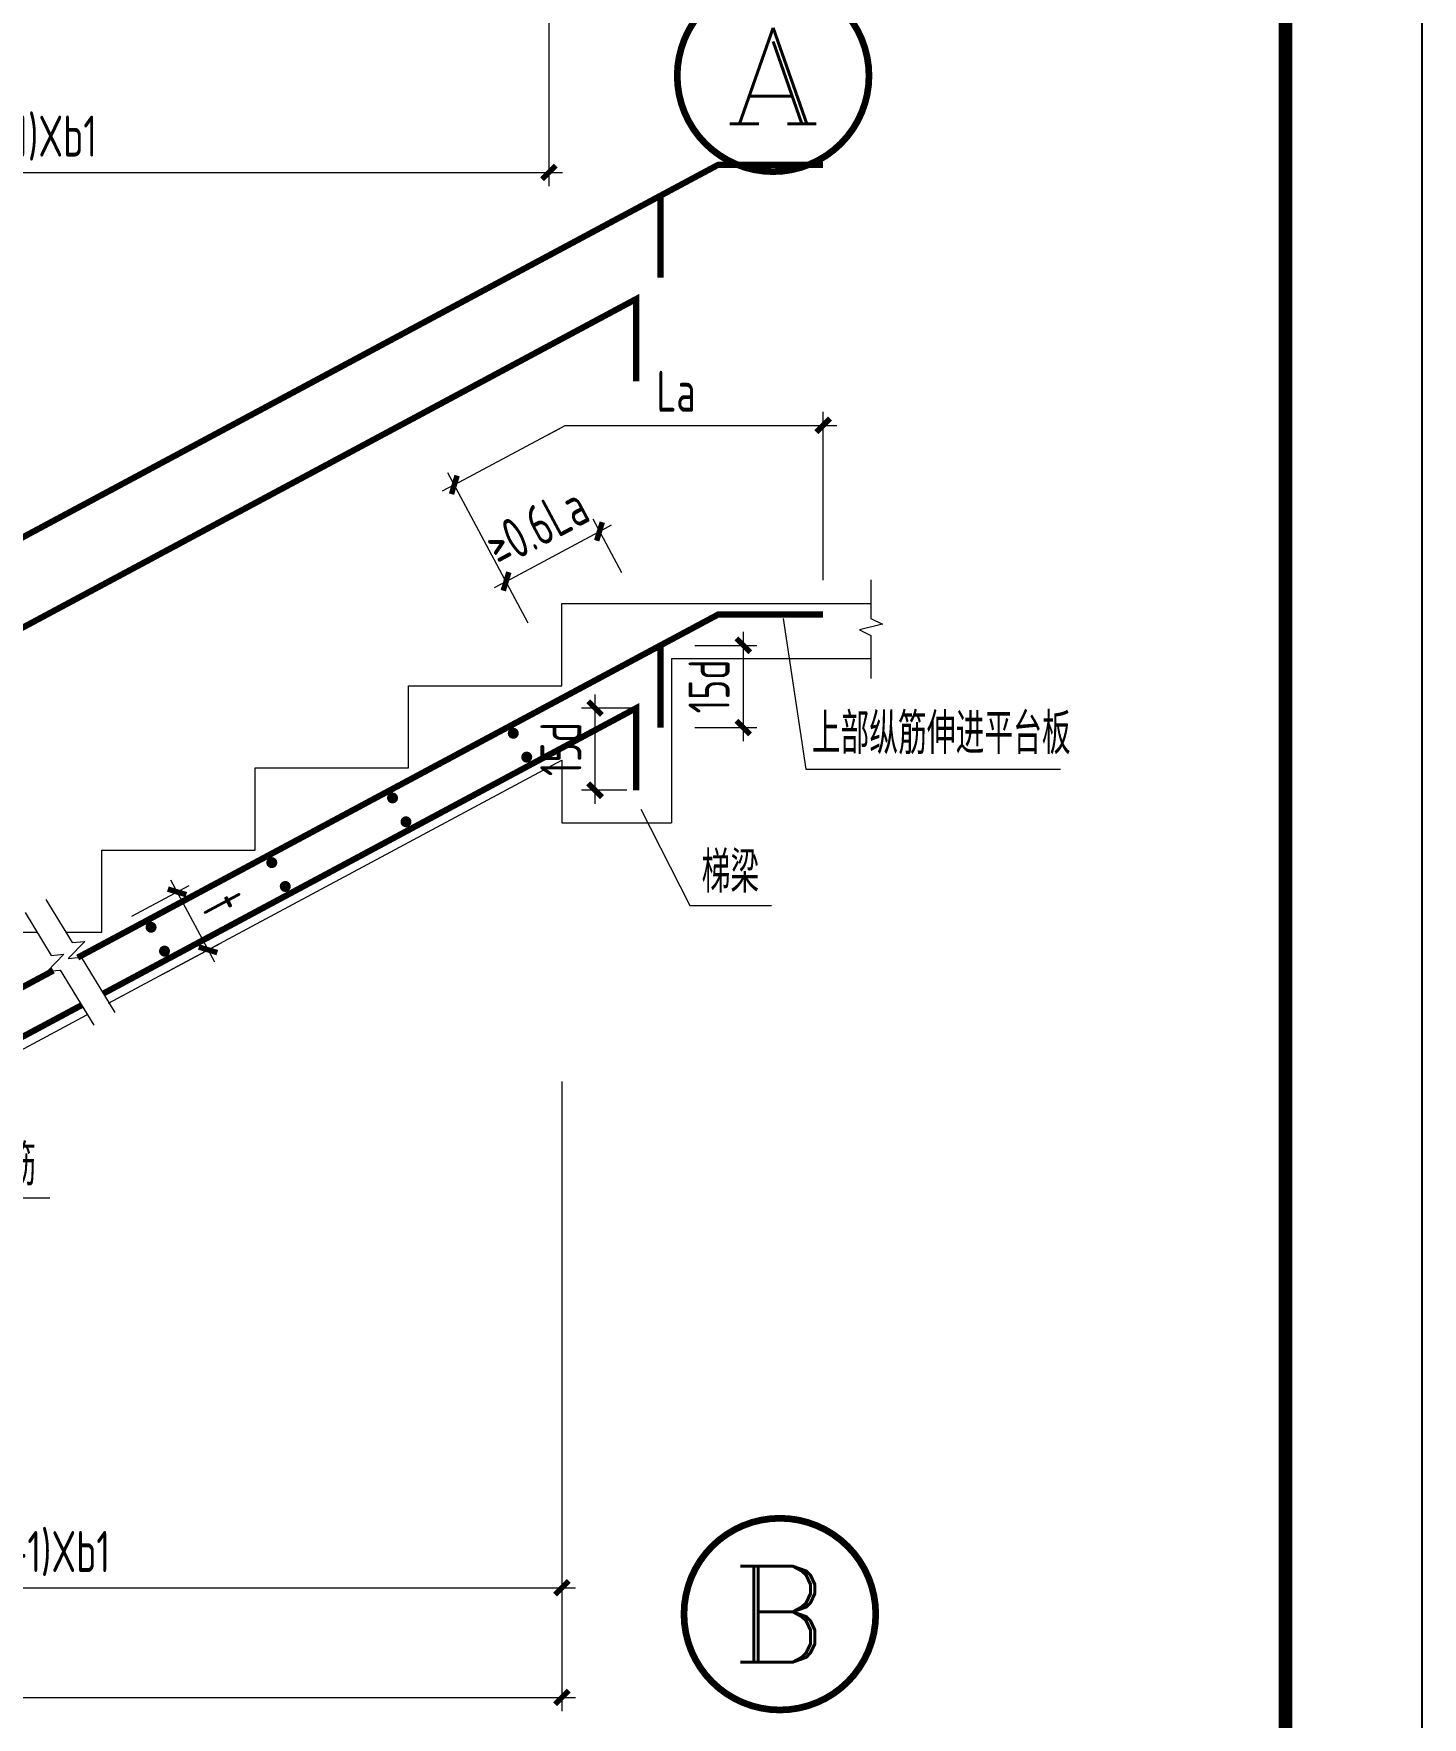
# Model space of a CAD drawing. Extents: x 5874492 to 7194610, y -939842 to -279257.
# Drawn here: x 6182682 to 6187752, y -742975 to -736828 of the extents above; entities that cross this region are included whole.
import ezdxf
from ezdxf.enums import TextEntityAlignment as Align

# ---------------------------------------------------------------- set-up
doc = ezdxf.new("R2010")
doc.units = 0
doc.header["$LTSCALE"] = 1000
doc.linetypes.add('DASH', pattern=[0.35, 0.25, -0.1])
doc.layers.add('$AUDIT_BAD_LAYER3', color=7, linetype='Continuous')
doc.layers.add('Y-云图图框', color=7, linetype='Continuous')
for name, color, linetype, lineweight in [('S-基础-DIM', 3, 'Continuous', 20), ('S-墙柱-REIN', 1, 'Continuous', 20), ('S-大样-DIM', 3, 'Continuous', 20), ('S-大样-实线', 2, 'Continuous', 20), ('S-板-BEAM-CON', 2, 'Continuous', 20), ('S-通用-TEXT', 7, 'Continuous', 20), ('S-通用-THIN', 7, 'Continuous', 20)]:
    doc.layers.add(name, color=color, linetype=linetype, lineweight=lineweight)
doc.styles.add('_YT_Name', font='', dxfattribs={"width": 0.8})
doc.styles.add('_YT_Sign_Text', font='ros.shx', dxfattribs={"width": 0.8, "bigfont": 'hztxt.shx'})
doc.styles.add('COMP', font='COMPLEX.shx', dxfattribs={"bigfont": 'GBCBIG.shx'})
doc.styles.get("Standard").update_dxf_attribs({"font": 'gbenor.shx', "bigfont": 'gbcbig.shx'})
doc.styles.add('TSSD_Dimension', font='tssdeng.shx', dxfattribs={"width": 0.7, "bigfont": 'tssdchn.shx'})
doc.styles.add('TSSD_Rein', font='tssdeng.shx', dxfattribs={"width": 0.7, "bigfont": 'hztxt.shx'})
doc.styles.get('_YT_Name').set_extended_font_data('SimHei')
doc.dimstyles.new('TSSD_20_100', dxfattribs={"dimtxt": 250, "dimasz": 100, "dimexe": 100, "dimexo": 250, "dimgap": 100, "dimtad": 1, "dimdec": 0, "dimlfac": 0.2, "dimzin": 0, "dimdsep": 46, "dimtxsty": 'TSSD_Dimension', "dimblk": 'ARCHTICK', "dimcen": 0, "dimdle": 100, "dimclrt": 7, "dimadec": 0, "dimazin": 0, "dimtfac": 1, "dimtdec": 0, "dimtix": 1, "dimtmove": 2, "dimatfit": 3, "dimfxl": 0, "dimtolj": 1, "dimtzin": 0, "dimarcsym": 0})

# ---------------------------------------------------------------- blocks, each defined once
blk = doc.blocks.new('ECMCTK_A1_竖_单行图名--0')
at = {"color": 4}
blk.add_lwpolyline([(0, 0), (594, 0), (594, 841), (0, 841)], close=True, dxfattribs=at)
at = {"const_width": 1}
blk.add_lwpolyline([(10, 10), (584, 10), (584, 816), (10, 816)], close=True, dxfattribs=at)
at = {"color": 80, "flags": 3}
for tag, height, p in [('YTHQINS', 3, (593.31, 817.5)), ('ECMCKEY', 3, (440.09, 590.57)), ('YTTQINS', 3.75, (595.35, 11.88)), ('YTFRAME', 3, (375.97, 4.92)), ('YTBARCODE_T1', 3, (493.74, 4.57))]:
    blk.add_attdef(tag, text='', height=height, dxfattribs=at).set_placement(p, align=Align.MIDDLE_CENTER)
for tag, height, style, width, p in [('证书编号', 4, '_YT_Sign_Text', 0.8, (461.87, 43.81)), ('审查批准号', 4, '_YT_Sign_Text', 0.8, (514.06, 43.81)), ('工程号', 4, '_YT_Sign_Text', 0.5, (557.08, 44.12)), ('设计单位', 6, '_YT_Name', 0.8, (376.75, 38.6)), ('建设单位', 4, '_YT_Sign_Text', 0.8, (487.96, 36.11)), ('阶段', 4, '_YT_Sign_Text', 0.8, (557.08, 35.81)), ('项目号', 4, '_YT_Sign_Text', 0.5, (575.08, 33.72)), ('项目名称', 4, '_YT_Sign_Text', 0.8, (487.96, 28.11)), ('专业', 4, '_YT_Sign_Text', 0.8, (557.08, 27.31)), ('图纸编号', 4, '_YT_Sign_Text', 0.5, (556.93, 19.36)), ('图纸名称', 4.5, '_YT_Name', 0.8, (488.39, 15.06)), ('版本号', 4, '_YT_Sign_Text', 0.8, (575.08, 13)), ('出图比例', 4.2, '_YT_Sign_Text', 0.8, (434.82, 11.78)), ('日期', 4, '_YT_Sign_Text', 0.5, (556.88, 12.13))]:
    blk.add_attdef(tag, text='', height=height, dxfattribs=dict(style=style, width=width)).set_placement(p, align=Align.CENTER)
at = {"style": '_YT_Sign_Text', "width": 0.8, "flags": 3}
for tag, p, height in [('{审定人}', (358.87, 26.45), 6.24), ('{校对人}', (411.35, 26.53), 6.24), ('[审定人]', (343.95, 27.81), 4.1), ('[校对人]', (395.23, 27.82), 4.1), ('{审核人}', (359.98, 18.44), 6.24), ('[设计人]', (395.47, 20.21), 4.1), ('{设计人}', (411.48, 18.54), 6.24), ('[审核人]', (344.01, 19.76), 4.1), ('{项目负责人}', (361.28, 10.72), 6.24), ('{专业负责人}', (411.58, 10.36), 6.24), ('[项目负责人]', (343.78, 12.01), 4.1), ('[专业负责人]', (395.74, 11.77), 4.1)]:
    blk.add_attdef(tag, p, '', height=height, dxfattribs=at)
at = {"color": 80, "flags": 3}
for tag, p in [('YTQRCODE', (304.56, 12.07)), ('YTBZSIT', (10, 10)), ('EXT_TK_LEFT', (10, 10))]:
    blk.add_attdef(tag, p, '', height=3, dxfattribs=at)
blk = doc.blocks.new('_INDEX1')
at = {"const_width": 0.035}
blk.add_lwpolyline([(-0.5, 0, 1), (0.5, 0, 1)], format="xyb", close=True, dxfattribs=at)
at = {"style": 'COMP', "width": 2.333333}
blk.add_attdef('1', text='', height=0.5, dxfattribs=at).set_placement((-0.25, -0.25), (0.25, -0.25), align=Align.FIT)
blk = doc.blocks.new('_ArchTick')
at = {"color": 0, "linetype": 'ByBlock', "const_width": 0.4}
blk.add_lwpolyline([(-0.5, -0.5), (0.5, 0.5)], dxfattribs=at)
blk = doc.blocks.new('*D358')
at = {"layer": '$AUDIT_BAD_LAYER3', "color": 0, "lineweight": -2, "transparency": 16777216}
for p, q in [((3505, 2610), (3505, -2272)), ((-4333, -1626), (-4333, -2272)), ((-4433, -2172), (3605, -2172))]:
    blk.add_line(p, q, dxfattribs=at)
at = {"layer": 'Defpoints', "color": 0, "transparency": 16777216}
for p in [(3505, 2860), (-4333, -1376), (3505, -2172)]:
    blk.add_point(p, dxfattribs=at)
at = {"layer": '$AUDIT_BAD_LAYER3', "color": 0, "lineweight": -2, "transparency": 16777216, "xscale": 100, "yscale": 100, "zscale": 100, "rotation": 180}
blk.add_blockref('_ArchTick', (-4333, -2172), dxfattribs=at)
at = {"layer": '$AUDIT_BAD_LAYER3', "color": 0, "lineweight": -2, "transparency": 16777216, "xscale": 100, "yscale": 100, "zscale": 100}
blk.add_blockref('_ArchTick', (3505, -2172), dxfattribs=at)
at = {"layer": '$AUDIT_BAD_LAYER3', "color": 7, "transparency": 16777216, "insert": (-414, -1922), "char_height": 300, "attachment_point": 5, "style": 'TSSD_Dimension'}
blk.add_mtext('\\A1;L=(n-1)Xb1', dxfattribs=at)
blk = doc.blocks.new('*D367')
at = {"layer": '$AUDIT_BAD_LAYER3', "color": 0, "lineweight": -2, "transparency": 16777216}
for p, q in [((5375, 1945), (5375, -1852)), ((-2463, -1257), (-2463, -1852)), ((-2563, -1752), (5475, -1752))]:
    blk.add_line(p, q, dxfattribs=at)
at = {"layer": 'Defpoints', "color": 0, "transparency": 16777216}
for p in [(5375, 2195), (-2463, -1007), (5375, -1752)]:
    blk.add_point(p, dxfattribs=at)
at = {"layer": '$AUDIT_BAD_LAYER3', "color": 0, "lineweight": -2, "transparency": 16777216, "xscale": 100, "yscale": 100, "zscale": 100, "rotation": 180}
blk.add_blockref('_ArchTick', (-2463, -1752), dxfattribs=at)
at = {"layer": '$AUDIT_BAD_LAYER3', "color": 0, "lineweight": -2, "transparency": 16777216, "xscale": 100, "yscale": 100, "zscale": 100}
blk.add_blockref('_ArchTick', (5375, -1752), dxfattribs=at)
at = {"layer": '$AUDIT_BAD_LAYER3', "color": 7, "transparency": 16777216, "insert": (1456, -1502), "char_height": 300, "attachment_point": 5, "style": 'TSSD_Dimension'}
blk.add_mtext('\\A1;L=(n-1)Xb1', dxfattribs=at)
blk = doc.blocks.new('*D368')
at = {"layer": '$AUDIT_BAD_LAYER3', "color": 0, "lineweight": -2, "transparency": 16777216}
for p, q in [((2235, 3153), (2653, 3377)), ((2517, 3418), (2839, 2818)), ((2462, 2730), (2880, 2954))]:
    blk.add_line(p, q, dxfattribs=at)
at = {"layer": 'Defpoints', "color": 0, "transparency": 16777216}
for p in [(2015, 3035), (2791, 2907), (2242, 2612)]:
    blk.add_point(p, dxfattribs=at)
at = {"layer": '$AUDIT_BAD_LAYER3', "color": 0, "lineweight": -2, "transparency": 16777216, "xscale": 100, "yscale": 100, "zscale": 100}
for p, rotation in [((2565, 3330), 118.1785901099539), ((2791, 2907), 298.1785901099539)]:
    blk.add_blockref('_ArchTick', p, dxfattribs=dict(at, rotation=rotation))
at = {"layer": '$AUDIT_BAD_LAYER3', "color": 7, "transparency": 16777216, "insert": (2898, 3236), "char_height": 300, "attachment_point": 5, "rotation": 298.1786, "style": 'TSSD_Dimension'}
blk.add_mtext('\\A1;t', dxfattribs=at)
blk = doc.blocks.new('*D369')
at = {"layer": '$AUDIT_BAD_LAYER3', "color": 0, "lineweight": -2, "transparency": 16777216}
for p, q in [((5812, 5659), (5602, 6051)), ((4967, 5597), (5649, 5962)), ((5649, 5962), (5737, 6010)), ((5129, 5293), (4920, 5685)), ((4967, 5597), (4879, 5550))]:
    blk.add_line(p, q, dxfattribs=at)
at = {"layer": 'Defpoints', "color": 0, "transparency": 16777216}
for p in [(5649, 5962), (5930, 5438), (5248, 5073)]:
    blk.add_point(p, dxfattribs=at)
at = {"layer": '$AUDIT_BAD_LAYER3', "color": 0, "lineweight": -2, "transparency": 16777216, "xscale": 100, "yscale": 100, "zscale": 100}
for p, rotation in [((5649, 5962), 208.1785901099646), ((4967, 5597), 28.1785901099646)]:
    blk.add_blockref('_ArchTick', p, dxfattribs=dict(at, rotation=rotation))
at = {"layer": '$AUDIT_BAD_LAYER3', "color": 7, "transparency": 16777216, "insert": (5190, 6000), "char_height": 300, "attachment_point": 5, "rotation": 28.1786, "style": 'TSSD_Dimension'}
blk.add_mtext('\\A1;≥0.6La', dxfattribs=at)
blk = doc.blocks.new('*D370')
at = {"layer": '$AUDIT_BAD_LAYER3', "color": 0, "lineweight": -2, "transparency": 16777216}
for p, q in [((6699, 5230), (6699, 4430)), ((6345, 5130), (6799, 5130)), ((6345, 4530), (6799, 4530))]:
    blk.add_line(p, q, dxfattribs=at)
at = {"layer": 'Defpoints', "color": 0, "transparency": 16777216}
for p in [(6095, 5130), (6095, 4530), (6699, 4530)]:
    blk.add_point(p, dxfattribs=at)
at = {"layer": '$AUDIT_BAD_LAYER3', "color": 0, "lineweight": -2, "transparency": 16777216, "xscale": 100, "yscale": 100, "zscale": 100}
for p, rotation in [((6699, 5130), 90), ((6699, 4530), 270)]:
    blk.add_blockref('_ArchTick', p, dxfattribs=dict(at, rotation=rotation))
at = {"layer": '$AUDIT_BAD_LAYER3', "color": 7, "transparency": 16777216, "insert": (6449, 4830), "char_height": 300, "attachment_point": 5, "rotation": 90, "style": 'TSSD_Dimension'}
blk.add_mtext('\\A1;15d', dxfattribs=at)
blk = doc.blocks.new('*D376')
at = {"layer": '$AUDIT_BAD_LAYER3', "color": 0, "lineweight": -2, "transparency": 16777216}
for p, q in [((-4463, -1571), (-4463, -2652)), ((5375, -1571), (5375, -2652)), ((-4563, -2552), (5475, -2552))]:
    blk.add_line(p, q, dxfattribs=at)
at = {"layer": 'Defpoints', "color": 0, "transparency": 16777216}
for p in [(-4463, -1321), (5375, -1321), (5375, -2552)]:
    blk.add_point(p, dxfattribs=at)
at = {"layer": '$AUDIT_BAD_LAYER3', "color": 0, "lineweight": -2, "transparency": 16777216, "xscale": 100, "yscale": 100, "zscale": 100, "rotation": 180}
blk.add_blockref('_ArchTick', (-4463, -2552), dxfattribs=at)
at = {"layer": '$AUDIT_BAD_LAYER3', "color": 0, "lineweight": -2, "transparency": 16777216, "xscale": 100, "yscale": 100, "zscale": 100}
blk.add_blockref('_ArchTick', (5375, -2552), dxfattribs=at)
at = {"layer": '$AUDIT_BAD_LAYER3', "color": 7, "transparency": 16777216, "insert": (456, -2302), "char_height": 300, "attachment_point": 5, "style": 'TSSD_Dimension'}
blk.add_mtext('\\A1;L3', dxfattribs=at)
blk = doc.blocks.new('*D378')
at = {"layer": '$AUDIT_BAD_LAYER3', "color": 0, "lineweight": -2, "transparency": 16777216}
for p, q in [((5617, 3972), (5617, 4772)), ((5899, 4672), (5517, 4672)), ((5849, 4072), (5517, 4072))]:
    blk.add_line(p, q, dxfattribs=at)
at = {"layer": 'Defpoints', "color": 0, "transparency": 16777216}
for p in [(5617, 4672), (6149, 4672), (6099, 4072)]:
    blk.add_point(p, dxfattribs=at)
at = {"layer": '$AUDIT_BAD_LAYER3', "color": 0, "lineweight": -2, "transparency": 16777216, "xscale": 100, "yscale": 100, "zscale": 100}
for p, rotation in [((5617, 4672), 90), ((5617, 4072), 270)]:
    blk.add_blockref('_ArchTick', p, dxfattribs=dict(at, rotation=rotation))
at = {"layer": '$AUDIT_BAD_LAYER3', "color": 7, "transparency": 16777216, "insert": (5367, 4372), "char_height": 300, "attachment_point": 5, "rotation": 90, "style": 'TSSD_Dimension'}
blk.add_mtext('\\A1;15d', dxfattribs=at)
blk = doc.blocks.new('A$C1D4A391C')
at = {"layer": 'S-基础-DIM'}
ref = blk.add_blockref('_INDEX1', (5141.7, -1466.5), dxfattribs=dict(at, xscale=1400, yscale=1400, zscale=1400))
ref.add_attrib('1', 'A', dxfattribs={"layer": '0', "height": 700, "style": 'COMP', "width": 1.166667}).set_placement((4791.7, -1816.5), (5491.7, -1816.5), align=Align.FIT)
dim = blk.add_linear_dim(base=(3504.6, -2172.5), p1=(-4332.9, -1375.8), p2=(3504.6, 2859.6), text='L=(n-1)Xb1', dimstyle='TSSD_20_100', override={"dimlfac": 0.25}, dxfattribs=at)
dim.commit()
dim.dimension.update_dxf_attribs({"geometry": '*D358', "text_midpoint": (-414.1, -1922.5)})
blk = doc.blocks.new('A$C29A3195D')
at = {"layer": 'S-基础-DIM'}
for p, q in [((7281.9, 5605.1), (7281.9, 6836.3)), ((4589, 6302.1), (5399.4, 6736.3)), ((5271.2, 6667.6), (5359.3, 6714.8)), ((5399.4, 6736.3), (7381.9, 6736.3)), ((4589, 6302.1), (4500.8, 6254.9)), ((4919.5, 5685.1), (4541.7, 6390.3))]:
    blk.add_line(p, q, dxfattribs=at)
at = {"layer": 'S-墙柱-REIN', "linetype": 'DASH', "const_width": 45}
for points in [[(6094.9, 8413.9), (6515, 8638.9), (7281.9, 8638.9)], [(6094.9, 5130.1), (6515, 5355.1), (7281.9, 5355.1)]]:
    blk.add_lwpolyline(points, dxfattribs=at)
at = {"layer": 'S-墙柱-REIN', "const_width": 45}
for points in [[(-3693, 3598.9), (-2893, 3598.9), (6094.9, 8413.9), (6094.9, 7813.9)], [(-4921.2, 2634.2), (-4921.2, 3234.2), (-2343.1, 3234.2), (5916.6, 7659.1), (5916.6, 7059.1)], [(1839.3, 2850.3), (6094.9, 5130.1), (6094.9, 4530.1)], [(2025.9, 2587.2), (5916.6, 4671.5), (5916.6, 4071.5)], [(-3693, 315.1), (-2893, 315.1), (1661.4, 2755)], [(1868.2, 2502.7), (-2364.7, 235.1), (-5047.1, 235.1), (-5047.1, -364.9)]]:
    blk.add_lwpolyline(points, dxfattribs=at)
at = {"layer": 'S-墙柱-REIN', "const_width": 40}
for points in [[(4999.5, 4488.1, 1), (5039.5, 4488.1, 1)], [(5097.9, 4313.9, 1), (5137.9, 4313.9, 1)], [(4118, 4015.9, 1), (4158, 4015.9, 1)], [(4216.4, 3841.7, 1), (4256.4, 3841.7, 1)], [(3236.5, 3543.7, 1), (3276.5, 3543.7, 1)], [(3334.9, 3369.5, 1), (3374.9, 3369.5, 1)], [(2355, 3071.5, 1), (2395, 3071.5, 1)], [(2453.4, 2897.3, 1), (2493.4, 2897.3, 1)]]:
    blk.add_lwpolyline(points, format="xyb", close=True, dxfattribs=at)
at = {"layer": 'S-大样-实线'}
for p, q in [((5374.9, 5435.1), (7630.4, 5435.1)), ((5374.9, 4835.1), (5374.9, 5435.1)), ((6174.9, 5035.1), (7630.4, 5035.1)), ((6174.9, 5035.1), (6174.9, 3835.1)), ((4254.9, 4835.1), (5374.9, 4835.1)), ((4254.9, 4235.1), (4254.9, 4835.1)), ((2063.7, 2516.7), (5374.9, 4290.6)), ((3134.9, 4235.1), (4254.9, 4235.1)), ((3134.9, 3635.1), (3134.9, 4235.1)), ((5374.9, 4290.6), (5374.9, 3835.1)), ((5374.9, 3835.1), (6174.9, 3835.1)), ((2014.9, 3635.1), (3134.9, 3635.1)), ((2014.9, 3035.1), (2014.9, 3635.1)), ((894.9, 3035.1), (1543.3, 3035.1)), ((1752.6, 3035.1), (2014.9, 3035.1)), ((-2344.7, 155.1), (1905.9, 2432.2))]:
    blk.add_line(p, q, dxfattribs=at)
at = {"layer": 'S-通用-TEXT'}
for p, q in [((6989.6, 5325.6), (7155.1, 4225.8)), ((7155.1, 4225.8), (9015.1, 4225.8)), ((5949.8, 3933.7), (6309.8, 3229.9)), ((6309.8, 3229.9), (6904, 3229.9)), ((1637, 1094.2), (749.6, 1094.2))]:
    blk.add_line(p, q, dxfattribs=at)
at = {"layer": 'S-通用-THIN'}
for points in [[(7630.4, 5607.4), (7630.4, 5326.4), (7714.2, 5285), (7546.6, 5242.4), (7630.4, 5200.9), (7630.4, 4887.9)], [(1607.3, 3273.3), (1798.7, 2959.6), (1891.8, 2967.9), (1770.9, 2844.2), (1864.1, 2852.5), (2110.3, 2448.9)], [(1454.8, 3180.2), (1646.2, 2866.5), (1739.3, 2874.8), (1618.4, 2751.2), (1711.5, 2759.4), (1957.8, 2355.9)]]:
    blk.add_lwpolyline(points, dxfattribs=at)
at = {"layer": 'S-基础-DIM', "xscale": 100, "yscale": 100, "zscale": 100}
blk.add_blockref('_ArchTick', (7281.9, 6736.3), dxfattribs=at)
at = {"layer": 'S-基础-DIM', "xscale": 99.99999999994886, "yscale": 99.99999999994886, "zscale": 99.99999999994886, "rotation": 28.17859010998018}
blk.add_blockref('_ArchTick', (4589, 6302.1), dxfattribs=at)
at = {"layer": 'S-基础-DIM'}
ref = blk.add_blockref('_INDEX1', (6966, -1944), dxfattribs=dict(at, xscale=1400, yscale=1400, zscale=1400))
ref.add_attrib('1', 'B', dxfattribs={"layer": '0', "height": 700, "style": 'COMP', "width": 1.235294}).set_placement((6616, -2294), (7316, -2294), align=Align.FIT)
at = {"layer": 'S-基础-DIM', "color": 7, "style": 'TSSD_Dimension', "width": 0.7}
blk.add_text('La', height=300, dxfattribs=at).set_placement((6065.7, 6836.3))
at = {"layer": 'S-通用-TEXT', "style": 'TSSD_Rein', "width": 0.7}
for s, p in [('上部纵筋伸进平台板', (8144, 4485.5)), ('梯梁', (6604.8, 3474.9)), ('分布筋', (1220.6, 1335.9))]:
    blk.add_text(s, height=300, dxfattribs=at).set_placement(p, align=Align.MIDDLE_CENTER)
at = {"layer": 'S-基础-DIM'}
for p1, p2, distance, text, picture, middle in [((5247.5, 5072.8), (5929.8, 5438.3), 594.6, '≥0.6La', '*D369', (5189.8, 6000.1)), ((2014.9, 3035.1), (2241.5, 2612), 623.8, 't', '*D368', (2898.4, 3236.2))]:
    dim = blk.add_aligned_dim(p1=p1, p2=p2, distance=distance, text=text, dimstyle='TSSD_20_100', override={"dimlfac": 0.25}, dxfattribs=at)
    dim.commit()
    dim.dimension.update_dxf_attribs({"geometry": picture, "text_midpoint": middle})
for base, p1, p2, picture, middle in [((6698.9, 4530.1), (6094.9, 5130.1), (6094.9, 4530.1), '*D370', (6448.9, 4830.1)), ((5616.6, 4671.5), (6099.2, 4071.5), (6148.6, 4671.5), '*D378', (5366.6, 4371.5))]:
    dim = blk.add_linear_dim(base=base, p1=p1, p2=p2, angle=90, text='15d', dimstyle='TSSD_20_100', override={"dimlfac": 0.25}, dxfattribs=at)
    dim.commit()
    dim.dimension.update_dxf_attribs({"geometry": picture, "text_midpoint": middle})
for base, p1, p2, text, picture, middle in [((5374.9, -1751.9), (-2462.6, -1007), (5374.9, 2194.7), 'L=(n-1)Xb1', '*D367', (1456.1, -1501.9)), ((5374.9, -2551.9), (-4462.6, -1321.1), (5374.9, -1321.1), 'L3', '*D376', (456.1, -2301.9))]:
    dim = blk.add_linear_dim(base=base, p1=p1, p2=p2, text=text, dimstyle='TSSD_20_100', override={"dimlfac": 0.25}, dxfattribs=at)
    dim.commit()
    dim.dimension.update_dxf_attribs({"geometry": picture, "text_midpoint": middle})

msp = doc.modelspace()

# ---------------------------------------------------------------- block references
at = {"layer": 'S-大样-DIM', "xscale": 0.5, "yscale": 0.5, "zscale": 0.5}
msp.add_blockref('A$C29A3195D', (6181923.4, -741626.7), dxfattribs=at)
at = {"layer": 'S-板-BEAM-CON', "xscale": 0.5, "yscale": 0.5, "zscale": 0.5}
msp.add_blockref('A$C1D4A391C', (6182810.9, -736248.8), dxfattribs=at)
at = {"layer": 'Y-云图图框', "xscale": 50, "yscale": 50, "zscale": 50}
msp.add_blockref('ECMCTK_A1_竖_单行图名--0', (6158051.7, -772731.2), dxfattribs=at)

doc.saveas('drawing.dxf')
